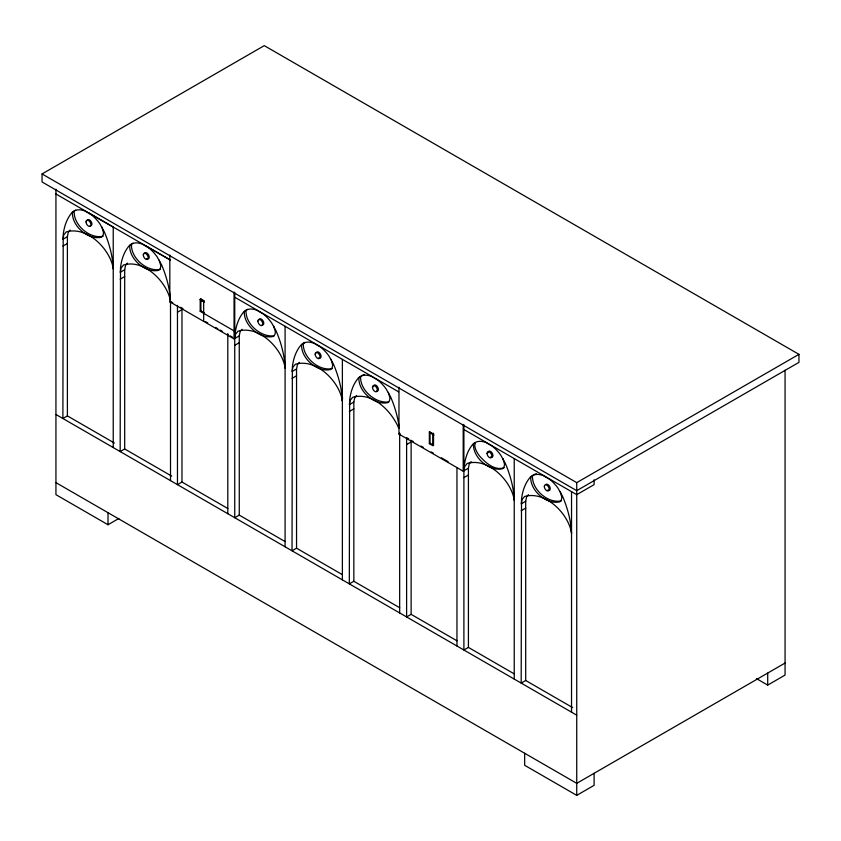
<?xml version="1.0" encoding="UTF-8"?>
<svg xmlns="http://www.w3.org/2000/svg" width="841" height="841" viewBox="0 0 841 841"><rect width="100%" height="100%" fill="white"/><g stroke="black" fill="none" stroke-linecap="round" stroke-linejoin="round"><path stroke-width="1.26" d="M285.025 367.149L285.288 364.668M342.308 400.221L342.581 397.74M114.387 443.018L67.396 415.896L67.396 236.678L68.258 232.347L70.139 230.066M171.669 476.09L124.689 448.968L124.689 269.751L125.54 265.42L127.433 263.138M285.131 541.593L239.264 515.112L239.264 335.895L240.116 331.575L242.008 329.294M342.413 574.676L296.547 548.195L296.547 368.978L297.409 364.647L299.291 362.366M399.706 607.749L353.84 581.268L353.84 402.051L354.692 397.719L356.584 395.438M514.282 673.904L468.416 647.412L468.416 468.195L469.267 463.875L471.16 461.593M572.689 707.617L525.699 680.495L525.699 501.278L526.561 496.947L528.442 494.666M132.983 243.144L131.469 244.311C130.639 257.914 147.059 272.389 160.463 269.309M304.841 342.361L303.328 343.538C302.508 357.141 318.918 371.617 332.321 368.537M364.458 374.476A27.869 16.095 60 0 0 362.135 375.443L360.621 376.61C359.78 390.098 375.591 403.817 388.773 401.914M514.24 499.869C510.981 480.348 488.043 457.409 467.27 463.433L464.758 466.482L463.896 470.802L464.232 466.177A77.13 44.531 60 0 1 472.978 444.143C474.713 442.608 476.08 442.135 474.723 445.089C474.965 449.083 477.047 452.595 479.349 455.769C485.278 462.529 494.519 471.013 504.19 467.764M536.327 473.704A27.869 16.095 60 0 0 534.003 474.671L532.49 475.838C531.659 489.441 548.069 503.917 561.483 500.837M75.69 210.061L71.969 212.615A77.13 44.531 60 0 0 63.212 234.65L62.886 418.492L67.396 415.896M247.559 309.288L243.827 311.832A77.13 44.531 60 0 0 235.081 333.877L234.744 338.502L235.606 334.182L238.119 331.133C258.891 325.11 281.819 348.048 285.088 367.57M353.84 581.268L349.32 583.875L349.656 400.022A77.13 44.531 60 0 1 358.403 377.987L360.442 376.453A28.289 16.326 60 0 1 371.396 376.39L377.598 379.974A28.289 16.326 60 0 1 386.166 388.984L390.687 397.057A77.94 45.004 60 0 1 399.149 427.596M74.197 211.228C73.272 224.747 89.766 239.349 103.17 236.237M246.066 310.445C245.12 323.859 261.025 337.704 274.198 335.759M360.547 376.663L358.886 377.62C358.056 391.212 374.476 405.698 387.88 402.618L389.457 400.8L389.993 398.171L388.353 392.369M532.406 475.88L530.272 477.215A77.13 44.531 60 0 0 521.515 499.249L521.189 683.102L525.699 680.495M42.05 173.94L264.263 45.645L798.95 354.345L798.95 362.366L576.737 490.66L42.05 181.961L42.05 173.94L576.737 482.639L798.95 354.345M67.396 236.678L62.886 239.275L63.737 234.954L66.25 231.906C87.033 225.882 109.961 248.82 113.23 268.342M62.886 246.098L67.396 243.501M131.469 244.311L129.251 245.688A77.13 44.531 60 0 0 120.505 267.722L120.168 451.575L124.689 448.968M124.689 269.751L120.168 272.358L121.03 268.027L123.543 264.989C143.853 258.954 166.013 281.062 170.25 299.774M120.168 279.18L124.689 276.573M169.819 255.012L169.819 301.824L170.513 301.425L172.773 302.718M177.462 312.253L181.971 309.646L181.971 482.04L227.837 508.521M234.05 330.891L200.2 311.338L200.2 299.312L200.894 298.912L204.363 300.92M200.2 311.338L200.894 310.939L204.363 312.947M169.819 301.824L234.05 338.902L239.264 335.895M234.744 345.325L239.264 342.718M303.328 343.538L301.12 344.915A77.13 44.531 60 0 0 292.363 366.949L292.037 550.792L296.547 548.195M302.108 344.337L304.095 343.191M296.547 368.978L292.037 371.575L292.889 367.254L295.412 364.206C316.184 358.182 339.112 381.12 342.382 400.642M292.037 378.408L296.547 375.801M358.403 377.987L360.39 376.842M55.937 189.172L55.937 494.666L108.016 524.742L118.865 518.476M181.971 482.04L177.462 484.647L177.462 305.43M353.84 402.051L349.32 404.658L350.182 400.327L352.694 397.288C372.584 391.58 391.769 411.291 398.813 428.405M349.32 411.48L353.84 408.873M239.264 515.112L234.744 517.72L234.744 292.405M398.97 387.312L398.97 434.124L399.664 433.725M406.613 444.553L411.123 441.945L411.123 614.34L456.999 640.821M433.525 445.246L432.821 445.646L432.821 433.62L429.352 431.612L429.352 443.638L430.045 443.239L433.525 445.246L433.525 433.22M398.97 434.124L463.202 471.202L468.416 468.195M463.896 477.625L468.416 475.018M525.699 501.278L521.189 503.885L522.051 499.554L524.563 496.505C545.336 490.492 568.264 513.42 571.533 532.942M521.189 510.708L525.699 508.101M411.123 614.34L406.613 616.947L406.613 437.73M468.416 647.412L463.896 650.019L463.896 424.705M785.063 663.055L576.737 783.328L55.937 482.639M524.658 753.263L524.658 765.289L576.737 795.355L594.103 785.326L594.103 773.3M756.385 678.571L767.707 685.1L785.063 675.081L785.063 370.24M200.463 300.29L202.628 301.33M429.614 432.589L433.956 435.091M204.384 302.14L200.295 299.785M433.535 434.44L429.446 432.085M113.23 268.91L112.852 263.443A77.94 45.004 60 0 0 104.242 231.685L99.722 223.601A28.289 16.326 60 0 0 91.154 214.602L84.952 211.017A28.289 16.326 60 0 0 74.008 211.07L72.442 212.247C71.611 225.84 88.032 240.316 101.435 237.236L103.012 235.417L103.548 232.799L101.908 226.996M170.292 298.755L170.134 296.516A77.94 45.004 60 0 0 161.535 264.757L157.015 256.684A28.289 16.326 60 0 0 148.447 247.674L142.245 244.09A28.289 16.326 60 0 0 131.291 244.142L129.735 245.32C128.904 258.912 145.314 273.399 158.728 270.318L160.305 268.5L160.841 265.872L159.201 260.069M285.088 368.137L284.71 362.671A77.94 45.004 60 0 0 276.111 330.912L271.59 322.828A28.289 16.326 60 0 0 263.023 313.819L256.82 310.234A28.289 16.326 60 0 0 245.866 310.297L244.311 311.464C243.48 325.068 259.89 339.543 273.304 336.463L274.881 334.644L275.417 332.027L273.777 326.213M342.382 401.21L342.003 395.743A77.94 45.004 60 0 0 333.393 363.985L328.884 355.901A28.289 16.326 60 0 0 320.305 346.902L314.103 343.317A28.289 16.326 60 0 0 303.159 343.37L301.593 344.547C300.763 358.14 317.183 372.616 330.587 369.546L332.163 367.717L332.7 365.099L331.06 359.296M88.137 212.584L113.23 227.059L113.23 447.559M145.419 245.656L170.513 260.132L55.937 193.987M234.618 297.146L398.581 391.801M463.78 429.446L576.737 494.666L594.103 484.647L594.103 479.833M200.2 299.312L203.669 301.32L203.669 321.367M429.352 443.638L432.821 445.646M180.657 307.28L182.907 308.573M205.446 321.588L207.706 322.891M215.59 327.443L217.84 328.747M220.1 330.05L222.35 331.343M230.234 335.906L232.494 337.199M406.434 437.625L408.684 438.928M410.934 440.232L413.194 441.525M421.078 446.077L423.328 447.38M431.223 451.932L433.472 453.236M441.367 457.788L448.127 461.698M55.937 414.487L576.737 715.165M560.211 491.596L561.862 497.399L561.315 500.017L559.738 501.846C546.335 504.915 529.935 490.45 530.745 476.858L532.311 475.67A28.289 16.326 60 0 1 543.254 475.617L549.467 479.202A28.289 16.326 60 0 1 558.035 488.2L562.545 496.285A77.94 45.004 60 0 1 571.155 528.043L571.533 533.509M502.929 458.513L504.568 464.327L504.032 466.944L502.455 468.763C489.052 471.843 472.642 457.378 473.462 443.775L475.018 442.597A28.289 16.326 60 0 1 485.972 442.545L492.174 446.119A28.289 16.326 60 0 1 500.742 455.128L505.262 463.212A77.94 45.004 60 0 1 513.862 494.971L514.24 500.437M399.601 433.294L399.664 434.282M227.732 334.066L227.806 335.054M767.707 673.073L767.707 685.1M576.737 482.639L576.737 795.355M571.533 491.659L571.533 712.159M514.24 458.587L514.24 679.086M463.202 424.39L463.202 471.202M456.957 467.512L456.957 646.014M430.045 432.421L430.045 443.239M399.664 433.126L399.664 612.942M342.382 359.359L342.382 579.859M285.088 326.287L285.088 546.787M234.05 292.058L234.05 338.902M227.806 333.898L227.806 513.714M200.894 298.912L200.894 310.939M170.513 301.425L170.513 480.642M108.016 512.716L108.016 524.742M545.693 484.658A3.438 1.987 60 0 1 549.909 487.086A3.438 1.987 60 0 1 547.796 490.082M488.085 452.805A3.438 1.987 60 0 1 490.513 451.396A3.438 1.987 60 0 1 492.942 455.612A3.438 1.987 60 0 1 490.513 457.01M373.509 386.65A3.438 1.987 60 0 1 375.727 385.136A3.438 1.987 60 0 1 378.334 388.952A3.438 1.987 60 0 1 376.568 391.128M316.3 352.894A3.438 1.987 60 0 1 319.065 352.463A3.438 1.987 60 0 1 321.073 356.626A3.438 1.987 60 0 1 318.644 357.782M259.007 319.822A3.438 1.987 60 0 1 263.075 320.915A3.438 1.987 60 0 1 261.993 324.973M144.431 253.677A3.438 1.987 60 0 1 147.207 253.236A3.438 1.987 60 0 1 149.204 257.399A3.438 1.987 60 0 1 146.786 258.555M87.149 220.594A3.438 1.987 60 0 1 91.217 221.688A3.438 1.987 60 0 1 90.124 225.756M544.327 486.476A3.438 1.987 60 0 0 547.975 491.018A3.438 1.987 60 0 0 547.975 486.151A3.438 1.987 60 0 0 544.327 486.476M487.044 453.404A3.438 1.987 60 0 0 490.681 457.935A3.438 1.987 60 0 0 490.681 453.078A3.438 1.987 60 0 0 487.044 453.404M372.468 387.249A3.438 1.987 60 0 0 376.106 391.79A3.438 1.987 60 0 0 376.106 386.923A3.438 1.987 60 0 0 372.468 387.249M315.175 354.177A3.438 1.987 60 0 0 318.823 358.708A3.438 1.987 60 0 0 318.823 353.851A3.438 1.987 60 0 0 315.175 354.177M257.893 321.104A3.438 1.987 60 0 0 261.53 325.635A3.438 1.987 60 0 0 261.53 320.778A3.438 1.987 60 0 0 257.893 321.104M143.306 254.949A3.438 1.987 60 0 0 146.954 259.491A3.438 1.987 60 0 0 146.954 254.623A3.438 1.987 60 0 0 143.306 254.949M86.024 221.877A3.438 1.987 60 0 0 89.672 226.408A3.438 1.987 60 0 0 89.672 221.551A3.438 1.987 60 0 0 86.024 221.877"/></g></svg>
